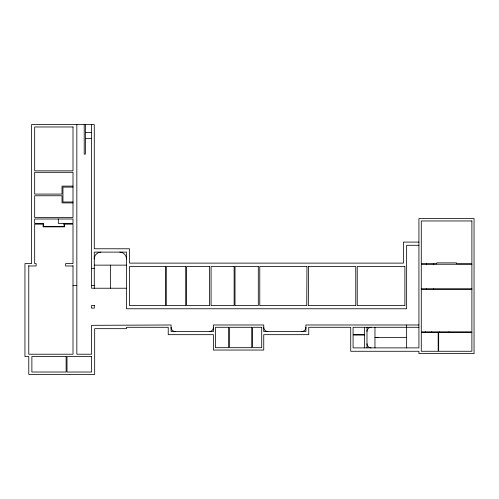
<?xml version="1.0" encoding="UTF-8"?>
<svg xmlns="http://www.w3.org/2000/svg" width="499" height="499" viewBox="0 0 499 499"><rect width="100%" height="100%" fill="white"/><g stroke="black" fill="none" stroke-linecap="round" stroke-linejoin="round"><path stroke-width="0.75" d="M85.385 132.422L91.579 132.422M85.385 138.566L91.579 138.566M73.004 186.115L62.013 186.115L62.013 194.086L34.681 194.086L34.681 172.317L73.004 172.317L73.004 217.527L34.681 217.527L34.681 195.758L62.013 195.758L62.013 202.912L73.004 202.912M73.004 187.113L62.949 187.1L62.949 202.001L73.004 202.001M63.803 224.157L73.004 224.157L73.004 263.615L65.637 263.615L65.637 265.973L73.004 265.973M418.923 242.09L403.448 242.09L403.448 263.123L129.528 263.123L129.528 248.776L94.28 248.776L94.28 124.607L31.58 124.607L31.58 263.615L24.95 263.615L24.95 356.579L28.78 356.579L28.78 374.393L94.673 374.393L94.673 328.673L126.465 328.673L126.465 327.294L168.232 327.294L168.232 334.667L213.435 334.667L213.435 350.042L263.746 350.042L263.746 334.667L308.756 334.667L308.756 327.294L350.722 327.294L350.722 351.271L418.923 351.271L418.923 353.629L474.05 353.629L474.05 218.606L418.923 218.606L418.923 347.884L353.08 347.884L353.08 335.01L364.626 335.01M418.923 245.29L406.641 245.29L406.641 308.769L126.465 308.769L126.465 252.114L94.28 252.114L94.28 288.229M94.28 265.137L126.465 265.137M28.78 265.973L36.153 265.973L36.153 263.615L34.681 263.615L34.681 224.157L43.114 224.157L43.082 226.858L64.602 226.858L64.602 223.421M91.579 268.331L94.28 268.331M73.004 285.528L76.84 285.528M91.579 285.528L94.28 285.528M126.465 288.229L91.579 288.229L91.579 124.607M421.281 288.821L471.892 288.821M421.281 289.314L471.892 289.314M418.923 324.986L305.906 324.986L305.906 331.567L263.746 331.567L263.746 324.986L213.435 324.986L213.435 331.567L171.082 331.567L171.082 324.986L91.579 325.329L91.579 354.221L76.84 354.221L76.84 124.607M418.923 327.294L353.08 327.294L353.08 334.667L364.626 334.667M406.641 337.586L374.967 337.58L378.685 337.586M94.317 256.555L94.28 258.993A6.755 6.755 0 0 1 100.917 252.114M449 331.866L449 332.353M439.388 331.866L439.388 332.353M433.737 263.759L433.737 264.252M433.737 288.821L433.737 289.314M431.654 331.866L431.654 332.353M426.414 263.759L426.414 264.252M426.414 288.821L426.414 289.314M425.547 331.866L425.547 332.353M406.641 324.986L406.641 347.884M374.967 327.294L374.967 347.884M366.983 327.294L366.983 347.884M364.626 327.294L364.626 347.884M110.373 265.137L110.373 288.229M85.385 124.607L85.385 154.141L84.206 154.141L84.206 124.607M73.004 265.63L73.004 354.221L28.78 354.221L28.78 265.63M64.109 223.421L64.109 226.371L43.575 226.371L43.575 223.421L34.681 223.421L34.681 218.999L73.004 218.999L73.004 223.421L58.321 223.421L58.321 218.999M213.435 327.294A4.204 4.204 0 0 1 209.306 331.567M175.205 331.567A4.204 4.204 0 0 1 171.082 327.294M267.876 331.567A4.204 4.204 0 0 1 263.746 327.294M305.906 327.294A4.204 4.204 0 0 1 301.783 331.567M119.829 252.114A6.755 6.755 0 0 1 126.465 258.993M371.113 347.884A4.129 4.129 0 0 1 366.983 343.755M366.983 331.373A4.129 4.129 0 0 1 371.113 327.294M306.947 266.516L306.748 305.625L259.773 305.625L259.773 266.516L306.947 266.516M308.513 266.516L308.313 305.625L355.756 305.625L355.756 266.516L308.513 266.516M73.004 126.971L34.681 126.971L34.681 170.845L73.004 170.845L73.004 126.971M471.892 220.963L421.281 220.963L421.281 263.759L436.818 263.759L436.818 262.867L456.429 262.867L456.429 263.759L471.892 263.759L471.892 220.963M471.892 264.252L421.281 264.252L421.281 331.866L471.892 331.866L471.892 264.252M165.574 266.516L129.528 266.516L129.528 305.625L165.574 305.625L165.574 266.516M185.709 266.516L166.292 266.516L166.292 305.625L185.709 305.625L185.709 266.516M209.605 266.516L186.582 266.516L186.582 305.625L209.605 305.625L209.605 266.516M234.131 266.516L211.083 266.516L211.083 305.625L234.131 305.625L234.131 266.516M258.301 266.516L235.01 266.516L235.01 305.625L258.301 305.625L258.301 266.516M404.889 266.516L357.228 266.516L357.228 305.625L404.889 305.625L404.889 266.516M94.28 305.432L91.579 305.432L91.579 308.132L94.28 308.132L94.28 305.432M228.642 327.294L215.474 327.294L215.474 347.684L228.642 347.684L228.642 327.294M251.733 327.294L229.528 327.294L229.528 347.684L251.733 347.684L251.733 327.294M261.713 327.294L252.619 327.294L252.619 347.684L261.713 347.684L261.713 327.294M438.184 332.353L421.281 332.353L421.281 351.271L438.184 351.271L438.184 332.353M471.892 332.353L438.677 332.353L438.677 351.271L471.892 351.271L471.892 332.353M66.124 356.579L31.88 356.579L31.88 372.029L66.124 372.029L66.124 356.579M91.579 356.579L67.009 356.579L67.009 372.029L91.579 372.029L91.579 356.579"/></g></svg>
